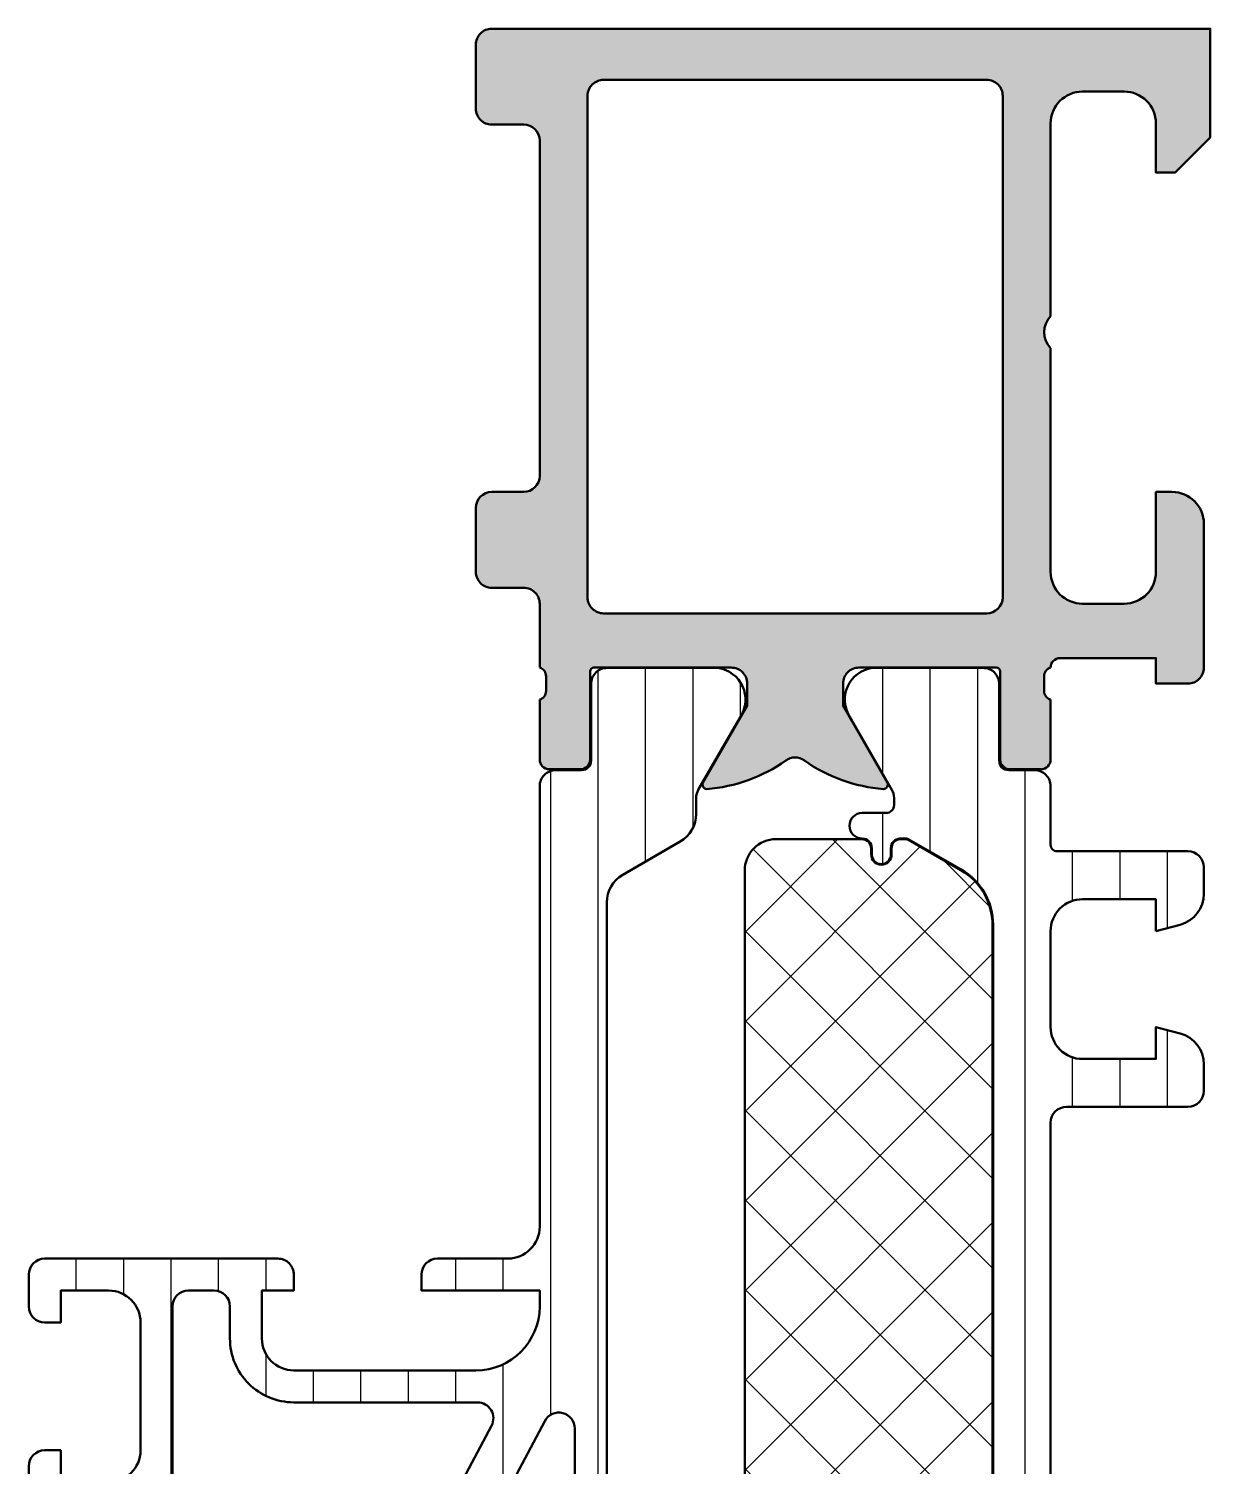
# Model space of a CAD drawing. Extents: x 0 to 88, y 0 to 90.
# Drawn here: x 0 to 37, y 45 to 90 of the extents above; entities that cross this region are included whole.
import ezdxf

# ---------------------------------------------------------------- set-up
doc = ezdxf.new("R2010")
doc.units = 0
for name, color, linetype, lineweight in [('0S-Alu contour', 7, 'Continuous', 50), ('0S-Alu hatch', 252, 'Continuous', 25), ('0S-Plastic contour', 254, 'Continuous', 50), ('0S-Plastic hatch', 253, 'Continuous', 25), ('0S-PT contour', 91, 'Continuous', 50), ('0S-PT hatch', 103, 'Continuous', 25)]:
    doc.layers.add(name, color=color, linetype=linetype, lineweight=lineweight)
pattern_1 = [(90, (0, 0), (-1.4859, 0), [])]

# ---------------------------------------------------------------- blocks, each defined once
blk = doc.blocks.new('284595__37BB6D9A_B1AC_47A7_ABD9_42343E9E145E___C35CDD88_B9D5_4D62_87E3_75F803675598_')
at = {"layer": '0S-Plastic hatch'}
h = blk.add_hatch(dxfattribs=at)
h.set_pattern_fill('ANSI31', color=256, scale=0.4680000000000001, angle=45, style=0)
h.set_pattern_definition(pattern_1)
edge = h.paths.add_edge_path()
edge.add_arc((12.80019265293163, 51.00005420464269), 0.5000000000000071, 90.0000000000016, 180)
edge.add_line((12.30019265293162, 51.00005420464269), (12.30019265293163, 50.50005420464271))
edge.add_line((12.30019265293163, 50.50005420464271), (16.00019265293142, 50.50005420464271))
edge.add_line((16.00019265293142, 50.50005420464271), (16.00019265293142, 50.00005420464271))
edge.add_ellipse((14.00019265293142, 50.00005420464271), major_axis=(-2, 0), ratio=1, start_angle=90.00000000000011, end_angle=180, ccw=False)
edge.add_line((14.00019265293143, 48.00005420464271), (8.30019265293161, 48.0000542046427))
edge.add_ellipse((8.300192652931624, 49.00005420464269), major_axis=(-0.9999999999999928, 0), ratio=1, start_angle=0, end_angle=89.9999999999992, ccw=False)
edge.add_line((7.300192652931631, 49.00005420464269), (7.30019265293162, 50.5000542046427))
edge.add_line((7.30019265293162, 50.5000542046427), (8.300192652931626, 50.50005420464271))
edge.add_line((8.300192652931626, 50.50005420464271), (8.300192652931626, 51.0000542046427))
edge.add_arc((7.800192652931627, 51.0000542046427), 0.5, 0, 90.00000000000081)
edge.add_line((7.80019265293162, 51.5000542046427), (0.500192652931446, 51.49999999999995))
edge.add_arc((0.500192652931446, 50.99999999999995), 0.5, 90, 180)
edge.add_line((0.000192652931446, 50.99999999999995), (0.000192652931446, 50.00005420464272))
edge.add_arc((0.500192652931446, 50.00005420464271), 0.5, 180, 270)
edge.add_line((0.5001926529314459, 49.50005420464271), (1.000192652931445, 49.50005420464271))
edge.add_line((1.000192652931445, 49.50005420464271), (1.000192652931445, 50.50005420464271))
edge.add_line((1.000192652931445, 50.50005420464271), (2.500192652931445, 50.50005420464271))
edge.add_ellipse((2.500192652931445, 49.50005420464271), major_axis=(-1, 0), ratio=1, start_angle=180, end_angle=270, ccw=False)
edge.add_line((3.500192652931445, 49.50005420464271), (3.500192652931445, 45.50005420464271))
edge.add_ellipse((2.500192652931445, 45.50005420464271), major_axis=(-1, 0), ratio=1, start_angle=90, end_angle=180, ccw=False)
edge.add_line((2.500192652931445, 44.50005420464271), (1.000192652931445, 44.50005420464271))
edge.add_line((1.000192652931445, 44.50005420464271), (1.000192652931445, 45.50005420464271))
edge.add_line((1.000192652931445, 45.50005420464271), (0.5001506626006176, 45.50005420464271))
edge.add_arc((0.5001506626006176, 45.00005420464271), 0.5, 90, 180)
edge.add_line((0.0001506626006176, 45.00005420464271), (0.0001506626006034, 21.20999432108359))
edge.add_arc((0.50014798369142, 21.20999432108359), 0.4999973210908167, 180, 270.0003069820262)
edge.add_line((0.5001506626006172, 20.70999699999994), (1.310481995933947, 20.70999699999994))
edge.add_ellipse((1.310481995933947, 20.40999699999995), major_axis=(-0.2999999999999971, 0), ratio=1, start_angle=180, end_angle=270, ccw=False)
edge.add_line((1.610481995933945, 20.40999699999995), (1.610150045536933, 18.00999861706363))
edge.add_arc((2.110146022975548, 18.00999597743856), 0.4999959774455833, 179.9996975182267, 270.0003024811858)
edge.add_line((2.110148662600621, 17.50999999999995), (5.438317572865127, 17.50999999999995))
edge.add_arc((5.438317572865134, 18.50999999999995), 1, 269.9999999999996, 389.5194087327969)
edge.add_line((6.30850641221742, 19.00271836160901), (4.448737838418196, 22.15383274160786))
edge.add_ellipse((5.003376893027461, 22.32179237508853), major_axis=(-0.579512656787427, 0), ratio=1, start_angle=-86.1540975737505, end_angle=16.84772494551629, ccw=False)
edge.add_line((4.964507086350863, 22.89999999999999), (17.60019265293126, 22.89999999999982))
edge.add_arc((17.60019265293127, 23.39999999999981), 0.4999999999999858, 269.9999999999984, 360)
edge.add_line((18.10019265293126, 23.39999999999981), (18.10023464326203, 62.64722325026703))
edge.add_ellipse((19.10023464326202, 62.64722325026706), major_axis=(-0.9999999999999857, 0), ratio=1, start_angle=299.99999999999983, end_angle=360, ccw=False)
edge.add_line((18.60023464326203, 63.51324865405149), (20.40023464326193, 64.55247913859267))
edge.add_arc((19.90023464326204, 65.4185045423771), 0.9999999999999372, 299.9999999999943, 360)
edge.add_line((20.90023464326198, 65.4185045423771), (20.90023464326203, 65.92584774310478))
edge.add_ellipse((21.40023464326199, 65.92584774310475), major_axis=(-0.4999999999999645, 0), ratio=1, start_angle=330.00000340065685, end_angle=360, ccw=False)
edge.add_line((20.96722192653164, 66.17584771740428), (22.28571614136166, 68.45954699999996))
edge.add_arc((21.44446349237032, 69.00018192527712), 0.9999960709244806, 327.272983900159, 441.8183919481004)
edge.add_line((21.58677414136167, 69.98999999999997), (18.11023264326223, 69.98999999999998))
edge.add_arc((18.11023000363715, 69.49000402256134), 0.4999959774456117, 89.99969751881291, 180.0003024817733)
edge.add_line((17.6102340261985, 69.49000138293114), (17.61056597659553, 67.09000299999994))
edge.add_ellipse((17.31056597659555, 67.09000299999994), major_axis=(-0.2999999999999829, 0), ratio=1, start_angle=89.99999999999733, end_angle=180, ccw=False)
edge.add_line((17.31056597659553, 66.79000299999996), (16.50023464326218, 66.79000299999993))
edge.add_arc((16.50023196435298, 66.29000567891634), 0.4999973210907599, 89.99969301797297, 180)
edge.add_line((16.00023464326222, 66.29000567891634), (16.00019265293143, 52.50005420464272))
edge.add_ellipse((15.00019265293142, 52.50005420464272), major_axis=(-1.00000000000001, 0), ratio=1, start_angle=90, end_angle=180, ccw=False)
edge.add_line((15.00019265293142, 51.50005420464271), (12.80019265293161, 51.5000542046427))
edge = h.paths.add_edge_path()
edge.add_ellipse((1.500192652931453, 43.0000542046427), major_axis=(-0.5000000000000071, 0), ratio=1, start_angle=270.0000000000008, end_angle=360, ccw=False)
edge.add_line((1.500192652931445, 43.5000542046427), (3.500290775534182, 43.50005420464269))
edge.add_ellipse((3.500290775534189, 43.00005420464271), major_axis=(-0.4999999999999858, 0), ratio=1, start_angle=213.0000000000009, end_angle=270.0000000000008, ccw=False)
edge.add_line((3.919626059506885, 43.27237372215022), (8.697688923989979, 35.9148021222292))
edge.add_ellipse((8.278353640017265, 35.64248260472169), major_axis=(-0.5000000000000008, 0), ratio=1, start_angle=151.9999999999997, end_angle=212.9999999999997, ccw=False)
edge.add_line((8.719827436446728, 35.40774682332874), (2.881994291834079, 24.42837952797969))
edge.add_ellipse((2.000192652931453, 24.89999999999999), major_axis=(-1.000000000000006, 0), ratio=1, start_angle=0, end_angle=151.8604636096524, ccw=False)
edge.add_line((1.000192652931446, 24.89999999999999), (1.000192652931445, 43.0000542046427))
edge = h.paths.add_edge_path()
edge.add_ellipse((10.84641469703832, 35.36017227563164), major_axis=(-0.5000000000000017, 0), ratio=1, start_angle=-27.999999999999318, end_angle=33.000000000000625, ccw=False)
edge.add_line((10.40494090060886, 35.59490805702458), (16.15871885650181, 46.41619053439877))
edge.add_ellipse((16.60019265293128, 46.18145475300583), major_axis=(-0.4999999999999981, 0), ratio=1, start_angle=180, end_angle=332.0000000000003, ccw=False)
edge.add_line((17.10019265293127, 46.18145475300583), (17.10019265293125, 26.50013119178348))
edge.add_ellipse((16.60019265293125, 26.50013119178348), major_axis=(-0.5000000000000036, 0), ratio=1, start_angle=33.0000000000004, end_angle=180, ccw=False)
edge.add_line((16.18085736895854, 26.22781167427596), (10.42707941306561, 35.08785275812412))
edge = h.paths.add_edge_path()
edge.add_ellipse((5.80019265293161, 50.00005420464269), major_axis=(-0.5000000000000214, 0), ratio=1, start_angle=180, end_angle=269.99999999999875, ccw=False)
edge.add_line((6.300192652931631, 50.00005420464269), (6.300192652931627, 49.00005420464272))
edge.add_arc((8.300192652931639, 49.00005420464272), 2.00000000000001, 180, 270.0000000000002)
edge.add_line((8.300192652931646, 47.00005420464271), (14.05142686463508, 47.00005420464269))
edge.add_ellipse((14.05142686463508, 46.50005420464269), major_axis=(-0.5, 0), ratio=1, start_angle=152.0000000000005, end_angle=270, ccw=False)
edge.add_line((14.49290066106455, 46.26531842324975), (9.793371878570913, 37.42679026735715))
edge.add_ellipse((9.35189808214145, 37.66152604875009), major_axis=(-0.4999999999999981, 0), ratio=1, start_angle=33, end_angle=152.0000000000004, ccw=False)
edge.add_line((8.932562798168737, 37.38920653124258), (4.580857368958731, 44.09024525452474))
edge.add_ellipse((5.000192652931442, 44.36256477203225), major_axis=(-0.4999999999999979, 0), ratio=1, start_angle=0, end_angle=33, ccw=False)
edge.add_line((4.500192652931445, 44.36256477203225), (4.500192652931445, 50.00005420464272))
edge.add_ellipse((5.000192652931445, 50.0000542046427), major_axis=(-0.5, 0), ratio=1, start_angle=270.00000000000125, end_angle=360, ccw=False)
edge.add_line((5.000192652931435, 50.5000542046427), (5.80019265293162, 50.50005420464271))
edge = h.paths.add_edge_path()
edge.add_line((15.57930720991457, 23.89999999999985), (5.018787725450327, 23.89999999999999))
edge.add_ellipse((5.018787725450334, 24.39999999999999), major_axis=(-0.5, 0), ratio=1, start_angle=-27.999999999999602, end_angle=89.9999999999992, ccw=False)
edge.add_line((4.577313929020869, 24.63473578139293), (9.331396458484681, 33.57586461299617))
edge.add_ellipse((9.772870254914142, 33.34112883160322), major_axis=(-0.4999999999999949, 0), ratio=1, start_angle=213.0000000000002, end_angle=332.0000000000001, ccw=False)
edge.add_line((10.19220553888685, 33.61344834911073), (15.99864249388728, 24.67231951750735))
edge.add_ellipse((15.57930720991458, 24.39999999999983), major_axis=(-0.4999999999999859, 0), ratio=1, start_angle=89.9999999999992, end_angle=213.0000000000009, ccw=False)
at = {"layer": '0S-Alu contour', "color": 7}
for points in [[(5.000192652931435, 50.5000542046427), (5.80019265293162, 50.50005420464271)], [(4.500192652931445, 44.36256477203225), (4.500192652931445, 50.00005420464272)], [(6.300192652931631, 50.00005420464269), (6.300192652931627, 49.00005420464272)], [(8.300192652931646, 47.00005420464271), (14.05142686463508, 47.00005420464269)], [(10.40494090060886, 35.59490805702458), (16.15871885650181, 46.41619053439877)], [(14.49290066106455, 46.26531842324975), (9.793371878570913, 37.42679026735715)], [(17.10019265293127, 46.18145475300583), (17.10019265293125, 26.50013119178348)], [(8.932562798168737, 37.38920653124258), (4.580857368958731, 44.09024525452474)], [(1.500192652931445, 43.5000542046427), (3.500290775534182, 43.50005420464269)], [(3.919626059506885, 43.27237372215022), (8.697688923989979, 35.9148021222292)], [(1.000192652931446, 24.89999999999999), (1.000192652931445, 43.0000542046427)], [(8.719827436446728, 35.40774682332874), (2.881994291834079, 24.42837952797969)], [(16.18085736895854, 26.22781167427596), (10.42707941306561, 35.08785275812412)], [(4.577313929020869, 24.63473578139293), (9.331396458484681, 33.57586461299617)], [(10.19220553888685, 33.61344834911073), (15.99864249388728, 24.67231951750735)], [(15.57930720991457, 23.89999999999985), (5.018787725450327, 23.89999999999999)]]:
    blk.add_lwpolyline(points, dxfattribs=at)
at = {"layer": '0S-Alu contour', "color": 7, "extrusion": (0, 0, -1)}
for centre, radius, start, end in [((-5.000192652931445, 50.0000542046427), 0.5, 0, 89.99999999999876), ((-5.80019265293161, 50.00005420464269), 0.5000000000000214, 90.00000000000122, 180), ((-14.05142686463508, 46.50005420464269), 0.5, 90, 207.9999999999996), ((-16.60019265293128, 46.18145475300583), 0.4999999999999981, 27.99999999999969, 180), ((-5.000192652931442, 44.36256477203225), 0.4999999999999979, 327, 0), ((-1.500192652931453, 43.0000542046427), 0.5000000000000071, 0, 89.9999999999992), ((-3.500290775534189, 43.00005420464271), 0.4999999999999858, 89.99999999999923, 146.9999999999991), ((-9.35189808214145, 37.66152604875009), 0.4999999999999981, 207.9999999999997, 327), ((-8.278353640017265, 35.64248260472169), 0.5000000000000008, 147.0000000000003, 208.0000000000004), ((-10.84641469703832, 35.36017227563164), 0.5000000000000017, 326.9999999999994, 27.9999999999994), ((-9.772870254914142, 33.34112883160322), 0.4999999999999949, 27.99999999999988, 146.9999999999998), ((-16.60019265293125, 26.50013119178348), 0.5000000000000036, 180, 326.9999999999996), ((-2.000192652931453, 24.89999999999999), 1.000000000000006, 208.1395363903477, 0), ((-5.018787725450334, 24.39999999999999), 0.5, 270.0000000000008, 27.99999999999958), ((-15.57930720991458, 24.39999999999983), 0.4999999999999859, 146.9999999999991, 270.0000000000008)]:
    blk.add_arc(centre, radius, start, end, dxfattribs=at)
at = {"layer": '0S-Alu contour', "color": 7}
blk.add_arc((8.300192652931639, 49.00005420464272), 2.00000000000001, 180, 270.0000000000002, dxfattribs=at)
at = {"layer": '0S-Plastic contour', "color": 7}
for points in [[(21.58677414136167, 69.98999999999997), (18.11023264326223, 69.98999999999998)], [(17.6102340261985, 69.49000138293114), (17.61056597659553, 67.09000299999994)], [(20.96722192653164, 66.17584771740428), (22.28571614136166, 68.45954699999996)], [(17.31056597659553, 66.79000299999996), (16.50023464326218, 66.79000299999993)], [(16.00023464326222, 66.29000567891634), (16.00019265293143, 52.50005420464272)], [(20.90023464326198, 65.4185045423771), (20.90023464326203, 65.92584774310478)], [(18.60023464326203, 63.51324865405149), (20.40023464326193, 64.55247913859267)], [(18.10019265293126, 23.39999999999981), (18.10023464326203, 62.64722325026703)], [(7.80019265293162, 51.5000542046427), (0.500192652931446, 51.49999999999995)], [(15.00019265293142, 51.50005420464271), (12.80019265293161, 51.5000542046427)], [(0.000192652931446, 50.99999999999995), (0.000192652931446, 50.00005420464272)], [(7.300192652931631, 49.00005420464269), (7.30019265293162, 50.5000542046427), (8.300192652931626, 50.50005420464271), (8.300192652931626, 51.0000542046427)], [(12.30019265293162, 51.00005420464269), (12.30019265293163, 50.50005420464271), (16.00019265293142, 50.50005420464271), (16.00019265293142, 50.00005420464271)], [(0.5001926529314459, 49.50005420464271), (1.000192652931445, 49.50005420464271), (1.000192652931445, 50.50005420464271), (2.500192652931445, 50.50005420464271)], [(3.500192652931445, 49.50005420464271), (3.500192652931445, 45.50005420464271)], [(14.00019265293143, 48.00005420464271), (8.30019265293161, 48.0000542046427)], [(2.500192652931445, 44.50005420464271), (1.000192652931445, 44.50005420464271), (1.000192652931445, 45.50005420464271), (0.5001506626006176, 45.50005420464271)], [(0.0001506626006176, 45.00005420464271), (0.0001506626006034, 21.20999432108359)], [(4.964507086350863, 22.89999999999999), (17.60019265293126, 22.89999999999982)], [(6.30850641221742, 19.00271836160901), (4.448737838418196, 22.15383274160786)], [(0.5001506626006172, 20.70999699999994), (1.310481995933947, 20.70999699999994)], [(1.610481995933945, 20.40999699999995), (1.610150045536933, 18.00999861706363)], [(2.110148662600621, 17.50999999999995), (5.438317572865127, 17.50999999999995)]]:
    blk.add_lwpolyline(points, dxfattribs=at)
for centre, radius, start, end in [((18.11023000363715, 69.49000402256134), 0.4999959774456117, 89.99969751881291, 180.0003024817733), ((21.44446349237032, 69.00018192527712), 0.9999960709244806, 327.272983900159, 81.81839194810036), ((16.50023196435298, 66.29000567891634), 0.4999973210907599, 89.99969301797297, 180), ((19.90023464326204, 65.4185045423771), 0.9999999999999372, 299.9999999999943, 0), ((0.500192652931446, 50.99999999999995), 0.5, 90, 180), ((7.800192652931627, 51.0000542046427), 0.5, 0, 90.00000000000081), ((12.80019265293163, 51.00005420464269), 0.5000000000000071, 90.0000000000016, 180), ((0.500192652931446, 50.00005420464271), 0.5, 180, 270), ((0.5001506626006176, 45.00005420464271), 0.5, 90, 180), ((17.60019265293127, 23.39999999999981), 0.4999999999999858, 269.9999999999984, 0), ((0.50014798369142, 21.20999432108359), 0.4999973210908167, 180, 270.0003069820262), ((5.438317572865134, 18.50999999999995), 1, 269.9999999999996, 29.51940873279692), ((2.110146022975548, 18.00999597743856), 0.4999959774455833, 179.9996975182267, 270.0003024811858)]:
    blk.add_arc(centre, radius, start, end, dxfattribs=at)
at = {"layer": '0S-Plastic contour', "color": 7, "extrusion": (0, 0, -1)}
for centre, radius, start, end in [((-17.31056597659555, 67.09000299999994), 0.2999999999999829, 180, 270.0000000000027), ((-21.40023464326199, 65.92584774310475), 0.4999999999999645, 0, 29.99999659934317), ((-19.10023464326202, 62.64722325026706), 0.9999999999999857, 0, 60.00000000000018), ((-15.00019265293142, 52.50005420464272), 1.00000000000001, 180, 270), ((-2.500192652931445, 49.50005420464271), 1, 90, 180), ((-14.00019265293142, 50.00005420464271), 2, 180, 269.9999999999999), ((-8.300192652931624, 49.00005420464269), 0.9999999999999928, 270.0000000000008, 0), ((-2.500192652931445, 45.50005420464271), 1, 180, 270), ((-5.003376893027461, 22.32179237508853), 0.579512656787427, 343.1522750544837, 86.15409757375052), ((-1.310481995933947, 20.40999699999995), 0.2999999999999971, 90, 180)]:
    blk.add_arc(centre, radius, start, end, dxfattribs=at)
blk = doc.blocks.new('284595__5C0EF20D_AB7E_4D8A_B367_73EB8039D634___D7AFE30B_F49C_481A_81E3_E2A28C86DF83_')
at = {"layer": '0S-Plastic hatch'}
h = blk.add_hatch(dxfattribs=at)
h.set_pattern_fill('ANSI31', color=256, scale=0.4680000000000001, angle=45, style=0)
h.set_pattern_definition(pattern_1)
edge = h.paths.add_edge_path()
edge.add_line((35.30015066260033, 61.75000000004715), (36.05896970770288, 61.95332495038378))
edge.add_arc((35.80015066260041, 62.91925077667278), 0.999999999999923, 284.9999999999981, 360)
edge.add_line((36.80015066260033, 62.91925077667276), (36.80015066260033, 63.75000000004715))
edge.add_arc((36.30015066260035, 63.75000000004717), 0.4999999999999858, 0, 89.99999999999837)
edge.add_line((36.30015066260036, 64.25000000004715), (32.20015066260034, 64.2500000000471))
edge.add_ellipse((32.20015066260034, 64.4500000000471), major_axis=(-0.2000000000000028, 0), ratio=1, start_angle=0, end_angle=90.00000000000199, ccw=False)
edge.add_line((32.00015066260033, 64.45000000004708), (32.00015066260033, 66.29000567895662))
edge.add_arc((31.50015334150264, 66.29000567895662), 0.4999973210976947, 0, 90.000306982025)
edge.add_line((31.50015066259345, 66.79000300004714), (30.6898193292601, 66.79000300004714))
edge.add_ellipse((30.68981932926009, 67.09000300004713), major_axis=(-0.2999999999999971, 0), ratio=1, start_angle=0, end_angle=90.00000000000068, ccw=False)
edge.add_line((30.3898193292601, 67.09000300004713), (30.39015127965712, 69.4900013829834))
edge.add_arc((29.8901553022185, 69.4900040226085), 0.4999959774455904, 359.9996975182267, 450.0003024811834)
edge.add_line((29.89015266259345, 69.99000000004712), (26.41361116449394, 69.99000000004713))
edge.add_arc((26.5559218134853, 69.00018192532428), 0.9999960709244748, 98.18160805190004, 212.7270160998402)
edge.add_line((25.71466916449395, 68.45954700004714), (27.03318601380511, 66.17580851337485))
edge.add_ellipse((26.60017329707475, 65.9258085390753), major_axis=(-0.4999999999999692, 0), ratio=1, start_angle=179.9942561767025, end_angle=209.9999965993448, ccw=False)
edge.add_line((27.10017329456228, 65.92575841476129), (27.10015066259092, 65.70000000006468))
edge.add_ellipse((26.85015066257343, 65.70000000006465), major_axis=(-0.2500000000174865, 0), ratio=1, start_angle=89.9999999999983, end_angle=180, ccw=False)
edge.add_line((26.85015066257343, 65.45000000004717), (26.09974402320934, 65.45000000004713))
edge.add_arc((26.09974402320934, 65.05074092693037), 0.3992590731167524, 89.99999999999947, 269.9999999999995)
edge.add_ellipse((26.09974402320935, 64.35000000004703), major_axis=(-0.3014818537665889, 0), ratio=1, start_angle=180, end_angle=270.00000000000273, ccw=False)
edge.add_line((26.40122587697594, 64.35000000004703), (26.40122587697592, 64.14942920476088))
edge.add_arc((26.70065508168968, 64.1494292047609), 0.2994292047137605, 180, 360)
edge.add_line((27.00008428640344, 64.14942920476093), (27.00008428640345, 64.3500000000472))
edge.add_ellipse((27.30008428640342, 64.35000000004717), major_axis=(-0.2999999999999723, 0), ratio=1, start_angle=273.39363927145496, end_angle=360, ccw=False)
edge.add_line((27.28232562051499, 64.64947392175964), (27.46516347206077, 64.64947392175966))
edge.add_ellipse((27.46516347206089, 64.44947392175958), major_axis=(-0.2000000000000881, 0), ratio=1, start_angle=240.0000000000384, end_angle=270.0000000000366, ccw=False)
edge.add_line((27.56516347206082, 64.6226790025166), (29.20015066260036, 63.67871870793687))
edge.add_ellipse((28.20015066260044, 61.94666790036809), major_axis=(-1.999999999999881, 0), ratio=1, start_angle=180, end_angle=240.0000000000009, ccw=False)
edge.add_line((30.20015066260032, 61.94666790036809), (30.20015066260033, 20.55333209967898))
edge.add_ellipse((28.20015066260037, 20.55333209967901), major_axis=(-1.999999999999964, 0), ratio=1, start_angle=119.9999999999988, end_angle=180, ccw=False)
edge.add_line((29.20015066260031, 18.82128129211014), (27.56516347206082, 17.87732099753063))
edge.add_ellipse((27.46516347206062, 18.0505260782874), major_axis=(-0.2000000000000027, 0), ratio=1, start_angle=90.0000000000702, end_angle=120.00000000006699, ccw=False)
edge.add_line((27.46516347206087, 17.8505260782874), (27.28232562051497, 17.85052607828746))
edge.add_ellipse((27.3000842864034, 18.1499999999999), major_axis=(-0.2999999999999501, 0), ratio=1, start_angle=0, end_angle=86.60636072854561, ccw=False)
edge.add_line((27.00008428640345, 18.1499999999999), (27.00008428640345, 18.35057079528616))
edge.add_arc((26.70065508168969, 18.35057079528617), 0.2994292047137641, 0, 180)
edge.add_line((26.40122587697592, 18.35057079528619), (26.40122587697593, 18.14999999999989))
edge.add_ellipse((26.0997440232094, 18.15), major_axis=(-0.3014818537665214, 0), ratio=1, start_angle=89.99999999998789, end_angle=180, ccw=False)
edge.add_arc((26.09974402320935, 17.4492590731167), 0.3992590731167773, 90.00000000000048, 270.0000000000005)
edge.add_line((26.09974402320935, 17.04999999999993), (26.85015066257347, 17.04999999999992))
edge.add_ellipse((26.85015066257345, 16.79999999998244), major_axis=(-0.2500000000174793, 0), ratio=1, start_angle=180, end_angle=269.9999999999943, ccw=False)
edge.add_line((27.10015066259093, 16.79999999998244), (27.10017329456228, 16.57424158528556))
edge.add_ellipse((26.60017329707474, 16.57419146097176), major_axis=(-0.4999999999999855, 0), ratio=1, start_angle=150.0000034006545, end_angle=180.0057438232342, ccw=False)
edge.add_line((27.0331860138051, 16.3241914866722), (25.71466916449395, 14.04045299999993))
edge.add_arc((26.5559218134853, 13.49981807472278), 0.99999607092447, 147.2729839001595, 261.8183919481001)
edge.add_line((26.41361116449394, 12.50999999999994), (29.89015266259344, 12.50999999999993))
edge.add_arc((29.8901553022185, 13.00999597743855), 0.4999959774455833, 269.9996975188158, 360.0003024817733)
edge.add_line((30.39015127965711, 13.00999861706875), (30.38981932926009, 15.40999699999992))
edge.add_ellipse((30.68981932926011, 15.40999699999992), major_axis=(-0.3000000000000114, 0), ratio=1, start_angle=270, end_angle=360, ccw=False)
edge.add_line((30.68981932926011, 15.70999699999993), (31.50015066259346, 15.70999699999993))
edge.add_arc((31.50015334150265, 16.20999432109045), 0.4999973210976948, 269.9996930179747, 360)
edge.add_line((32.00015066260034, 16.20999432109045), (32.00015066260033, 18.04999999999987))
edge.add_ellipse((32.20015066260036, 18.04999999999992), major_axis=(-0.2000000000000242, 0), ratio=1, start_angle=270.0000000000122, end_angle=360, ccw=False)
edge.add_line((32.20015066260032, 18.24999999999995), (36.30015066260035, 18.24999999999988))
edge.add_arc((36.30015066260034, 18.74999999999988), 0.5, 270.0000000000008, 360)
edge.add_line((36.80015066260034, 18.74999999999988), (36.80015066260033, 19.58074922337425))
edge.add_arc((35.80015066260035, 19.58074922337427), 0.9999999999999857, 0, 74.99999999999902)
edge.add_line((36.05896970770288, 20.54667504966332), (35.30015066260033, 20.74999999999994))
edge.add_line((35.30015066260033, 20.74999999999994), (35.30015066260033, 19.74999999999994))
edge.add_line((35.30015066260033, 19.74999999999994), (33.00015066260034, 19.74999999999994))
edge.add_ellipse((33.00015066260034, 20.74999999999994), major_axis=(-1, 0), ratio=1, start_angle=0, end_angle=90, ccw=False)
edge.add_line((32.00015066260033, 20.74999999999994), (32.00015066260033, 23.75000000000001))
edge.add_ellipse((33.00015066260026, 23.74999999999994), major_axis=(-0.999999999999929, 0), ratio=1, start_angle=269.99999999999676, end_angle=360, ccw=False)
edge.add_line((33.00015066260032, 24.74999999999987), (35.30015066260033, 24.74999999999993))
edge.add_line((35.30015066260033, 24.74999999999993), (35.30015066260033, 23.75))
edge.add_line((35.30015066260033, 23.75), (36.0589697077028, 23.95332495033648))
edge.add_arc((35.80015066260024, 24.91925077662564), 1.000000000000101, 285.0000000000001, 360)
edge.add_line((36.80015066260035, 24.91925077662564), (36.80015066260033, 25.74999999999997))
edge.add_arc((36.30015066260037, 25.74999999999997), 0.4999999999999645, 0, 89.99999999999837)
edge.add_line((36.30015066260038, 26.24999999999994), (32.50015066260033, 26.24999999999995))
edge.add_ellipse((32.50015066260032, 26.74999999999994), major_axis=(-0.4999999999999858, 0), ratio=1, start_angle=0, end_angle=90.00000000000159, ccw=False)
edge.add_line((32.00015066260033, 26.74999999999994), (32.00015066260033, 55.75000000004709))
edge.add_ellipse((32.50015066260033, 55.75000000004712), major_axis=(-0.5, 0), ratio=1, start_angle=270.0000000000008, end_angle=360, ccw=False)
edge.add_line((32.50015066260033, 56.25000000004712), (36.3001506626004, 56.25000000004713))
edge.add_arc((36.30015066260037, 56.75000000004708), 0.4999999999999574, 270.0000000000041, 360)
edge.add_line((36.80015066260033, 56.75000000004708), (36.80015066260034, 57.58074922342154))
edge.add_arc((35.80015066260036, 57.58074922342153), 0.9999999999999786, 0, 75.00000000000098)
edge.add_line((36.05896970770286, 58.54667504971058), (35.30015066260033, 58.75000000004713))
edge.add_line((35.30015066260033, 58.75000000004713), (35.30015066260033, 57.75000000004713))
edge.add_line((35.30015066260033, 57.75000000004713), (33.00015066260036, 57.75000000004713))
edge.add_ellipse((33.00015066260033, 58.75000000004712), major_axis=(-0.9999999999999928, 0), ratio=1, start_angle=0, end_angle=90.00000000000199, ccw=False)
edge.add_line((32.00015066260033, 58.75000000004712), (32.00015066260033, 61.75000000004718))
edge.add_ellipse((33.00015066260034, 61.75000000004714), major_axis=(-1, 0), ratio=1, start_angle=269.99999999999756, end_angle=360, ccw=False)
edge.add_line((33.00015066260038, 62.75000000004713), (35.30015066260033, 62.75000000004708))
edge.add_line((35.30015066260033, 62.75000000004708), (35.30015066260033, 61.75000000004715))
at = {"layer": '0S-Plastic contour', "color": 7}
for points in [[(29.89015266259345, 69.99000000004712), (26.41361116449394, 69.99000000004713)], [(30.3898193292601, 67.09000300004713), (30.39015127965712, 69.4900013829834)], [(25.71466916449395, 68.45954700004714), (27.03318601380511, 66.17580851337485)], [(31.50015066259345, 66.79000300004714), (30.6898193292601, 66.79000300004714)], [(32.00015066260033, 64.45000000004708), (32.00015066260033, 66.29000567895662)], [(27.10017329456228, 65.92575841476129), (27.10015066259092, 65.70000000006468)], [(26.85015066257343, 65.45000000004717), (26.09974402320934, 65.45000000004713)], [(27.28232562051499, 64.64947392175964), (27.46516347206077, 64.64947392175966)], [(27.56516347206082, 64.6226790025166), (29.20015066260036, 63.67871870793687)], [(26.40122587697594, 64.35000000004703), (26.40122587697592, 64.14942920476088)], [(27.00008428640344, 64.14942920476093), (27.00008428640345, 64.3500000000472)], [(36.30015066260036, 64.25000000004715), (32.20015066260034, 64.2500000000471)], [(36.80015066260033, 62.91925077667276), (36.80015066260033, 63.75000000004715)], [(33.00015066260038, 62.75000000004713), (35.30015066260033, 62.75000000004708), (35.30015066260033, 61.75000000004715)], [(30.20015066260032, 61.94666790036809), (30.20015066260033, 20.55333209967898)], [(32.00015066260033, 58.75000000004712), (32.00015066260033, 61.75000000004718)], [(35.30015066260033, 61.75000000004715), (36.05896970770288, 61.95332495038378)], [(36.05896970770286, 58.54667504971058), (35.30015066260033, 58.75000000004713), (35.30015066260033, 57.75000000004713), (33.00015066260036, 57.75000000004713)], [(36.80015066260033, 56.75000000004708), (36.80015066260034, 57.58074922342154)], [(32.50015066260033, 56.25000000004712), (36.3001506626004, 56.25000000004713)], [(32.00015066260033, 26.74999999999994), (32.00015066260033, 55.75000000004709)], [(36.30015066260038, 26.24999999999994), (32.50015066260033, 26.24999999999995)], [(36.80015066260035, 24.91925077662564), (36.80015066260033, 25.74999999999997)], [(33.00015066260032, 24.74999999999987), (35.30015066260033, 24.74999999999993), (35.30015066260033, 23.75), (36.0589697077028, 23.95332495033648)], [(32.00015066260033, 20.74999999999994), (32.00015066260033, 23.75000000000001)], [(36.05896970770288, 20.54667504966332), (35.30015066260033, 20.74999999999994), (35.30015066260033, 19.74999999999994), (33.00015066260034, 19.74999999999994)], [(36.80015066260034, 18.74999999999988), (36.80015066260033, 19.58074922337425)], [(29.20015066260031, 18.82128129211014), (27.56516347206082, 17.87732099753063)], [(26.40122587697592, 18.35057079528619), (26.40122587697593, 18.14999999999989)], [(27.00008428640345, 18.1499999999999), (27.00008428640345, 18.35057079528616)], [(32.00015066260034, 16.20999432109045), (32.00015066260033, 18.04999999999987)], [(32.20015066260032, 18.24999999999995), (36.30015066260035, 18.24999999999988)], [(27.46516347206087, 17.8505260782874), (27.28232562051497, 17.85052607828746)], [(26.09974402320935, 17.04999999999993), (26.85015066257347, 17.04999999999992)], [(27.10015066259093, 16.79999999998244), (27.10017329456228, 16.57424158528556)], [(27.0331860138051, 16.3241914866722), (25.71466916449395, 14.04045299999993)], [(30.39015127965711, 13.00999861706875), (30.38981932926009, 15.40999699999992)], [(30.68981932926011, 15.70999699999993), (31.50015066259346, 15.70999699999993)], [(26.41361116449394, 12.50999999999994), (29.89015266259344, 12.50999999999993)]]:
    blk.add_lwpolyline(points, dxfattribs=at)
for centre, radius, start, end in [((26.5559218134853, 69.00018192532428), 0.9999960709244748, 98.18160805190004, 212.7270160998402), ((29.8901553022185, 69.4900040226085), 0.4999959774455904, 359.9996975182267, 90.00030248118344), ((31.50015334150264, 66.29000567895662), 0.4999973210976947, 0, 90.000306982025), ((26.09974402320934, 65.05074092693037), 0.3992590731167524, 89.99999999999947, 269.9999999999995), ((26.70065508168968, 64.1494292047609), 0.2994292047137605, 180, 0), ((36.30015066260035, 63.75000000004717), 0.4999999999999858, 0, 89.99999999999837), ((35.80015066260041, 62.91925077667278), 0.999999999999923, 284.9999999999981, 0), ((35.80015066260036, 57.58074922342153), 0.9999999999999786, 0, 75.00000000000098), ((36.30015066260037, 56.75000000004708), 0.4999999999999574, 270.0000000000041, 0), ((36.30015066260037, 25.74999999999997), 0.4999999999999645, 0, 89.99999999999837), ((35.80015066260024, 24.91925077662564), 1.000000000000101, 285.0000000000001, 0), ((35.80015066260035, 19.58074922337427), 0.9999999999999857, 0, 74.99999999999902), ((26.70065508168969, 18.35057079528617), 0.2994292047137641, 0, 180), ((36.30015066260034, 18.74999999999988), 0.5, 270.0000000000008, 0), ((26.09974402320935, 17.4492590731167), 0.3992590731167773, 90.00000000000048, 270.0000000000005), ((31.50015334150265, 16.20999432109045), 0.4999973210976948, 269.9996930179747, 0), ((26.5559218134853, 13.49981807472278), 0.99999607092447, 147.2729839001595, 261.8183919481001), ((29.8901553022185, 13.00999597743855), 0.4999959774455833, 269.9996975188158, 0.0003024817733149)]:
    blk.add_arc(centre, radius, start, end, dxfattribs=at)
at = {"layer": '0S-Plastic contour', "color": 7, "extrusion": (0, 0, -1)}
for centre, radius, start, end in [((-30.68981932926009, 67.09000300004713), 0.2999999999999971, 269.9999999999993, 0), ((-26.60017329707475, 65.9258085390753), 0.4999999999999692, 150.0000034006552, 180.0057438232976), ((-26.85015066257343, 65.70000000006465), 0.2500000000174865, 180, 270.0000000000017), ((-26.09974402320935, 64.35000000004703), 0.3014818537665889, 89.99999999999729, 180), ((-27.30008428640342, 64.35000000004717), 0.2999999999999723, 0, 86.60636072854504), ((-27.46516347206089, 64.44947392175958), 0.2000000000000881, 89.99999999996336, 119.9999999999616), ((-32.20015066260034, 64.4500000000471), 0.2000000000000028, 269.999999999998, 0), ((-28.20015066260044, 61.94666790036809), 1.999999999999881, 119.9999999999991, 180), ((-33.00015066260034, 61.75000000004714), 1, 0, 90.00000000000244), ((-33.00015066260033, 58.75000000004712), 0.9999999999999928, 269.999999999998, 0), ((-32.50015066260033, 55.75000000004712), 0.5, 0, 89.9999999999992), ((-32.50015066260032, 26.74999999999994), 0.4999999999999858, 269.9999999999984, 0), ((-33.00015066260026, 23.74999999999994), 0.999999999999929, 0, 90.00000000000325), ((-33.00015066260034, 20.74999999999994), 1, 270, 0), ((-28.20015066260037, 20.55333209967901), 1.999999999999964, 180, 240.0000000000012), ((-26.0997440232094, 18.15), 0.3014818537665214, 180, 270.0000000000122), ((-27.3000842864034, 18.1499999999999), 0.2999999999999501, 273.3936392714544, 0), ((-32.20015066260036, 18.04999999999992), 0.2000000000000242, 0, 89.99999999998779), ((-27.46516347206062, 18.0505260782874), 0.2000000000000027, 239.999999999933, 269.9999999999298), ((-26.85015066257345, 16.79999999998244), 0.2500000000174793, 90.0000000000057, 180), ((-26.60017329707474, 16.57419146097176), 0.4999999999999855, 179.9942561767658, 209.9999965993456), ((-30.68981932926011, 15.40999699999992), 0.3000000000000114, 0, 90)]:
    blk.add_arc(centre, radius, start, end, dxfattribs=at)
blk = doc.blocks.new('357850__89AF5B46_C0E7_447D_8621_EC4AC2C30D97_')
at = {"layer": '0S-Alu hatch'}
h = blk.add_hatch(color=256, dxfattribs=at)
edge = h.paths.add_edge_path()
edge.add_ellipse((14.4998600018165, 89.50023918031252), major_axis=(-0.4997608372174193, 0), ratio=1, start_angle=-90.01517560496438, end_angle=0.015175604960006694, ccw=False)
edge.add_line((14.49999237060558, 90.00000000000006), (37, 90))
edge.add_line((37, 90), (37, 86.60000610351568))
edge.add_line((37, 86.60000610351568), (35.90002441406256, 85.50000000000006))
edge.add_line((35.90002441406256, 85.50000000000006), (35.30001831054693, 85.5))
edge.add_line((35.30001831054693, 85.5), (35.30001831054682, 87.03408813476574))
edge.add_arc((34.29997292469324, 87.03404274891211), 1.000045386883473, 0.0026002997815099, 89.99739970016202)
edge.add_line((34.30001831054676, 88.03408813476568), (32.99999999999989, 88.03408813476574))
edge.add_arc((33.00005250076825, 87.03403563399749), 1.000052502146341, 90.00300791452776, 179.9969920855288)
edge.add_line((32, 87.03408813476484), (32, 81.00000000000006))
edge.add_arc((32.52512175395992, 80.50000000000006), 0.725088171522571, 136.4038161186355, 223.5961838813644)
edge.add_line((32, 80.00000000000006), (32.00000000000006, 73))
edge.add_arc((33.00005250076831, 73.00005250076853), 1.000052502146341, 180.0030079144711, 269.9969920854853)
edge.add_line((33.00000000000017, 72.00000000000028), (34.30001831054659, 72.00000000000006))
edge.add_arc((34.29997292469327, 73.00004538585365), 1.000045386883501, 270.0026002998265, 359.9973997002185)
edge.add_line((35.30001831054688, 73.00000000000112), (35.30001831054688, 75.50000000000006))
edge.add_line((35.30001831054688, 75.50000000000006), (35.80001831054693, 75.50000000000011))
edge.add_ellipse((35.79999848739922, 74.4999801768524), major_axis=(-1.000019823344184, 0), ratio=1, start_angle=180.0011357599706, end_angle=269.998864239814, ccw=False)
edge.add_line((36.80001831054693, 74.49999999999635), (36.80001831054682, 70.00000000000011))
edge.add_ellipse((36.30002863065741, 69.99998967988952), major_axis=(-0.4999896799959168, 0), ratio=1, start_angle=89.99881737804827, end_angle=180.0011826222799, ccw=False)
edge.add_line((36.30001831054699, 69.50000000000011), (35.30001831054693, 69.5))
edge.add_line((35.30001831054693, 69.5), (35.30001831054693, 70.30000305175793))
edge.add_line((35.30001831054693, 70.30000305175793), (32.30000305175776, 70.30000305175781))
edge.add_arc((32.30000036075725, 69.99999533743366), 0.3000077143362215, 89.99948606997707, 180.0005139306047)
edge.add_arc((32.07882619434978, 69.73248189052758), 0.2788848020252756, 106.4198764196313, 181.1645893740553)
edge.add_line((31.79999899999072, 69.72681369094317), (31.79999899998785, 69.27321969094317))
edge.add_arc((32.07886709563116, 69.26755903146608), 0.278925541737286, 178.8371299271084, 253.5754054446324)
edge.add_line((31.99999999998789, 69.00001569094303), (31.99999999998801, 67.12000469093465))
edge.add_ellipse((31.6999999999878, 67.12000469093462), major_axis=(-0.3000000000002103, 0), ratio=1, start_angle=90.0000000000162, end_angle=180, ccw=False)
edge.add_line((31.69999999998788, 66.82000469093441), (30.72002568094507, 66.82000469093464))
edge.add_ellipse((30.72002568094527, 67.12000469093473), major_axis=(-0.3000000000000966, 0), ratio=1, start_angle=0, end_angle=89.99999999996197, ccw=False)
edge.add_line((30.42002568094517, 67.12000469093473), (30.42002568094517, 69.8800026909347))
edge.add_arc((30.30002837187959, 69.8800026909347), 0.1199973090655817, 0, 90)
edge.add_line((30.30002837187959, 70.00000000000028), (26.00003051757807, 70.00000000000006))
edge.add_arc((26.00000998991041, 69.50002052766777), 0.4999794727536875, 89.99764760598289, 180.0023523939924)
edge.add_line((25.50003051757812, 69.50000000000033), (25.50003051757818, 68.80000305175804))
edge.add_line((25.50003051757818, 68.80000305175804), (26.88827514648437, 66.39547729492193))
edge.add_ellipse((26.76131543717107, 66.3388039201144), major_axis=(-0.1390346690613367, 0), ratio=1, start_angle=93.38768587986539, end_angle=204.0554427869639, ccw=False)
edge.add_ellipse((27.13252757555833, 71.08680510239984), major_axis=(-4.900256231524384, 0), ratio=1, start_angle=54.543850115654095, end_angle=85.75180870417921, ccw=False)
edge.add_arc((23.99994845514714, 66.68797395987085), 0.5000000000000884, 54.54385011569033, 125.4525215833117)
edge.add_ellipse((20.86764790051669, 71.08700346665701), major_axis=(-4.900256231523891, 0), ratio=1, start_angle=94.24819129581448, end_angle=125.45252158328691, ccw=False)
edge.add_ellipse((21.23887267204638, 66.33900942728536), major_axis=(-0.13904254654257, 0), ratio=1, start_angle=-24.05765619716618, end_angle=86.60729136202542, ccw=False)
edge.add_line((21.11190795898437, 66.39569091796903), (22.50015258789074, 68.8002166748048))
edge.add_line((22.50015258789074, 68.8002166748048), (22.50015258789068, 69.50021362304688))
edge.add_arc((22.00016546946688, 69.50022650462313), 0.4999871185897426, 359.9985238419078, 450.0014761579162)
edge.add_line((22.00015258789079, 70.00021362304693), (17.69995488885843, 70.00006449315572))
edge.add_arc((17.69995488885848, 69.88007629394554), 0.1199881992101837, 90.00000000002716, 180)
edge.add_line((17.5799666896483, 69.88007629394554), (17.57996668964836, 67.1200782939452))
edge.add_ellipse((17.27996668964829, 67.12007829394514), major_axis=(-0.3000000000000682, 0), ratio=1, start_angle=89.9999999999892, end_angle=180, ccw=False)
edge.add_line((17.27996668964823, 66.82007829394507), (16.29999237060576, 66.82007829394519))
edge.add_ellipse((16.29999237060571, 67.12007829394543), major_axis=(-0.3000000000002387, 0), ratio=1, start_angle=0, end_angle=90.00000000001091, ccw=False)
edge.add_line((15.99999237060547, 67.12007829394543), (15.99999237060552, 69.00008929395409))
edge.add_arc((15.92112527496254, 69.26763263447694), 0.2789255417370113, 286.4245945553245, 361.1628700728517)
edge.add_line((16.19999337060557, 69.27329329395383), (16.1999933706054, 69.72688729395406))
edge.add_arc((15.92115592406242, 69.73255570195242), 0.2788950563273593, 358.8354106259056, 433.5801235805168)
edge.add_line((15.9999923706054, 70.00007629394548), (15.99999237060541, 72.00012207031261))
edge.add_arc((15.49999237060541, 72.00012207031256), 0.5, 0, 90.00000000000651)
edge.add_line((15.49999237060535, 72.50012207031256), (14.50009918212885, 72.50012207031256))
edge.add_ellipse((14.50007358941019, 73.00009647759384), major_axis=(-0.4999744079363067, 0), ratio=1, start_angle=-0.0029328596137929708, end_angle=90.00293285964779, ccw=False)
edge.add_line((14.0000991821289, 73.0001220703122), (14.0000991821289, 75.00012207031244))
edge.add_ellipse((14.50010485310485, 75.00011639933655), major_axis=(-0.5000056710081116, 0), ratio=1, start_angle=270.0006498386116, end_angle=359.9993501627087, ccw=False)
edge.add_line((14.50009918212885, 75.5001220703125), (15.5000991821289, 75.5001220703125))
edge.add_arc((15.50009918212888, 76.00012207031247), 0.4999999999999716, 270.0000000000033, 360)
edge.add_line((16.00009918212885, 76.00012207031247), (16.0000991821289, 86.50010681152355))
edge.add_arc((15.5000991821289, 86.50010681152354), 0.5000000000000071, 0, 89.99999999999265)
edge.add_line((15.50009918212896, 87.00010681152354), (14.50009918212885, 87.00010681152372))
edge.add_ellipse((14.50007865446113, 87.5000862838559), major_axis=(-0.4999794727535738, 0), ratio=1, start_angle=-0.0023523939923961734, end_angle=90.00235239402372, ccw=False)
edge.add_line((14.00009918212896, 87.50010681152334), (14.00009918212896, 89.5001068115235))
edge = h.paths.add_edge_path()
edge.add_arc((29.99999181493652, 72.20002802148932), 0.5000158147080991, 270.0018121460882, 359.9981878534186)
edge.add_line((30.50000762939453, 72.20001220703045), (30.50000762939453, 87.89999389648435))
edge.add_arc((30.00001794950504, 87.90000421659494), 0.4999896799960021, 359.9988173777201, 450.0011826219615)
edge.add_line((30.00000762939453, 88.39999389648443), (17.99998474121099, 88.39999389648443))
edge.add_arc((17.99998474121096, 87.8999938964844), 0.5000000000000285, 89.99999999999675, 180)
edge.add_line((17.49998474121094, 87.8999938964844), (17.49998474121082, 72.20001220703125))
edge.add_arc((17.99998474121079, 72.20001220703128), 0.4999999999999716, 180, 270.0000000000033)
edge.add_line((17.99998474121082, 71.7000122070313), (30.00000762939459, 71.7000122070313))
at = {"layer": '0S-Alu contour', "color": 7}
for points in [[(14.49999237060558, 90.00000000000006), (37, 90), (37, 86.60000610351568), (35.90002441406256, 85.50000000000006), (35.30001831054693, 85.5), (35.30001831054682, 87.03408813476574)], [(14.00009918212896, 87.50010681152334), (14.00009918212896, 89.5001068115235)], [(30.00000762939453, 88.39999389648443), (17.99998474121099, 88.39999389648443)], [(17.49998474121094, 87.8999938964844), (17.49998474121082, 72.20001220703125)], [(30.50000762939453, 72.20001220703045), (30.50000762939453, 87.89999389648435)], [(34.30001831054676, 88.03408813476568), (32.99999999999989, 88.03408813476574)], [(15.50009918212896, 87.00010681152354), (14.50009918212885, 87.00010681152372)], [(32, 87.03408813476484), (32, 81.00000000000006)], [(16.00009918212885, 76.00012207031247), (16.0000991821289, 86.50010681152355)], [(32, 80.00000000000006), (32.00000000000006, 73)], [(14.50009918212885, 75.5001220703125), (15.5000991821289, 75.5001220703125)], [(35.30001831054688, 73.00000000000112), (35.30001831054688, 75.50000000000006), (35.80001831054693, 75.50000000000011)], [(14.0000991821289, 73.0001220703122), (14.0000991821289, 75.00012207031244)], [(36.80001831054693, 74.49999999999635), (36.80001831054682, 70.00000000000011)], [(15.49999237060535, 72.50012207031256), (14.50009918212885, 72.50012207031256)], [(15.9999923706054, 70.00007629394548), (15.99999237060541, 72.00012207031261)], [(17.99998474121082, 71.7000122070313), (30.00000762939459, 71.7000122070313)], [(33.00000000000017, 72.00000000000028), (34.30001831054659, 72.00000000000006)], [(36.30001831054699, 69.50000000000011), (35.30001831054693, 69.5), (35.30001831054693, 70.30000305175793), (32.30000305175776, 70.30000305175781)], [(17.5799666896483, 69.88007629394554), (17.57996668964836, 67.1200782939452)], [(22.00015258789079, 70.00021362304693), (17.69995488885843, 70.00006449315572)], [(30.30002837187959, 70.00000000000028), (26.00003051757807, 70.00000000000006)], [(30.42002568094517, 67.12000469093473), (30.42002568094517, 69.8800026909347)], [(16.19999337060557, 69.27329329395383), (16.1999933706054, 69.72688729395406)], [(21.11190795898437, 66.39569091796903), (22.50015258789074, 68.8002166748048), (22.50015258789068, 69.50021362304688)], [(25.50003051757812, 69.50000000000033), (25.50003051757818, 68.80000305175804), (26.88827514648437, 66.39547729492193)], [(31.79999899999072, 69.72681369094317), (31.79999899998785, 69.27321969094317)], [(15.99999237060547, 67.12007829394543), (15.99999237060552, 69.00008929395409)], [(31.99999999998789, 69.00001569094303), (31.99999999998801, 67.12000469093465)], [(17.27996668964823, 66.82007829394507), (16.29999237060576, 66.82007829394519)], [(31.69999999998788, 66.82000469093441), (30.72002568094507, 66.82000469093464)]]:
    blk.add_lwpolyline(points, dxfattribs=at)
at = {"layer": '0S-Alu contour', "color": 7, "extrusion": (0, 0, -1)}
for centre, radius, start, end in [((-14.4998600018165, 89.50023918031252), 0.4997608372174193, 359.98482439504, 90.01517560496443), ((-14.50007865446113, 87.5000862838559), 0.4999794727535738, 269.9976476059763, 0.0023523939924092), ((-14.50010485310485, 75.00011639933655), 0.5000056710081116, 0.000649837291275, 89.99935016138842), ((-35.79999848739922, 74.4999801768524), 1.000019823344184, 90.00113576018597, 179.9988642400294), ((-14.50007358941019, 73.00009647759384), 0.4999744079363068, 269.9970671403522, 0.002932859613861), ((-36.30002863065741, 69.99998967988952), 0.4999896799959168, 179.9988173777201, 270.0011826219517), ((-16.29999237060571, 67.12007829394543), 0.3000000000002387, 269.9999999999891, 0), ((-17.27996668964829, 67.12007829394514), 0.3000000000000682, 180, 270.0000000000108), ((-20.86764790051669, 71.08700346665701), 4.900256231523891, 234.5474784167131, 265.7518087041855), ((-27.13252757555833, 71.08680510239984), 4.900256231524384, 274.2481912958208, 305.4561498843459), ((-30.72002568094527, 67.12000469093473), 0.3000000000000966, 270.000000000038, 0), ((-31.6999999999878, 67.12000469093462), 0.3000000000002103, 180, 269.9999999999838), ((-21.23887267204638, 66.33900942728536), 0.13904254654257, 273.3927086379746, 24.05765619716618), ((-26.76131543717107, 66.3388039201144), 0.1390346690613367, 155.9445572130361, 266.6123141201346)]:
    blk.add_arc(centre, radius, start, end, dxfattribs=at)
at = {"layer": '0S-Alu contour', "color": 7}
for centre, radius, start, end in [((17.99998474121096, 87.8999938964844), 0.5000000000000285, 89.99999999999675, 180), ((30.00001794950504, 87.90000421659494), 0.4999896799960021, 359.9988173777201, 90.00118262196148), ((33.00005250076825, 87.03403563399749), 1.000052502146341, 90.00300791452776, 179.9969920855288), ((34.29997292469324, 87.03404274891211), 1.000045386883473, 0.0026002997815099, 89.99739970016202), ((15.5000991821289, 86.50010681152354), 0.5000000000000071, 0, 89.99999999999265), ((32.52512175395992, 80.50000000000006), 0.725088171522571, 136.4038161186355, 223.5961838813644), ((15.50009918212888, 76.00012207031247), 0.4999999999999716, 270.0000000000033, 0), ((33.00005250076831, 73.00005250076853), 1.000052502146341, 180.0030079144711, 269.9969920854853), ((34.29997292469327, 73.00004538585365), 1.000045386883501, 270.0026002998265, 359.9973997002185), ((15.49999237060541, 72.00012207031256), 0.5, 0, 90.00000000000651), ((17.99998474121079, 72.20001220703128), 0.4999999999999716, 180, 270.0000000000033), ((29.99999181493652, 72.20002802148932), 0.5000158147080991, 270.0018121460882, 359.9981878534186), ((32.30000036075725, 69.99999533743366), 0.3000077143362215, 89.99948606997707, 180.0005139306047), ((15.92115592406242, 69.73255570195242), 0.2788950563273593, 358.8354106259056, 73.58012358051681), ((17.69995488885848, 69.88007629394554), 0.1199881992101837, 90.00000000002716, 180), ((22.00016546946688, 69.50022650462313), 0.4999871185897426, 359.9985238419078, 90.00147615791624), ((26.00000998991041, 69.50002052766777), 0.4999794727536875, 89.99764760598289, 180.0023523939924), ((30.30002837187959, 69.8800026909347), 0.1199973090655817, 0, 90), ((32.07882619434978, 69.73248189052758), 0.2788848020252756, 106.4198764196313, 181.1645893740553), ((15.92112527496254, 69.26763263447694), 0.2789255417370113, 286.4245945553245, 1.162870072851746), ((32.07886709563116, 69.26755903146608), 0.278925541737286, 178.8371299271084, 253.5754054446324), ((23.99994845514714, 66.68797395987085), 0.5000000000000884, 54.54385011569033, 125.4525215833117)]:
    blk.add_arc(centre, radius, start, end, dxfattribs=at)
blk = doc.blocks.new('442350__B95D3B58_2203_4C36_9F94_1247F569BA89_')
at = {"layer": '0S-PT hatch'}
h = blk.add_hatch(dxfattribs=at)
h.set_pattern_fill('ANSI37', color=256, scale=0.625, angle=90, style=0)
h.set_pattern_definition([(135, (0, 0), (-1.403165018917055, -1.403165018917055), []), (225, (0, 0), (1.403165018917055, -1.403165018917055), [])])
edge = h.paths.add_edge_path()
edge.add_ellipse((23.40015066260034, 18.84979668030443), major_axis=(-0.9799999999999897, 0), ratio=1, start_angle=0, end_angle=90, ccw=False)
edge.add_line((22.42015066260035, 18.84979668030443), (22.42015066260033, 63.65020331974259))
edge.add_ellipse((23.40015066260031, 63.65020331974259), major_axis=(-0.9799999999999826, 0), ratio=1, start_angle=269.999999998998, end_angle=360, ccw=False)
edge.add_line((23.40015066261745, 64.63020331974258), (26.099744023209, 64.63020331969544))
edge.add_ellipse((26.09974402320917, 64.3497966803043), major_axis=(-0.2804066393911455, 0), ratio=1, start_angle=180, end_angle=270.0000000000341, ccw=False)
edge.add_line((26.38015066260031, 64.3497966803043), (26.38015066260032, 64.14922588506539))
edge.add_arc((26.70011747450188, 64.14922588506539), 0.3199668119015619, 180, 360)
edge.add_line((27.02008428640344, 64.14922588506539), (27.02008428640345, 64.34979668035163))
edge.add_ellipse((27.30008428640345, 64.34979668035163), major_axis=(-0.2800000000000011, 0), ratio=1, start_angle=273.5127870640265, end_angle=360, ccw=False)
edge.add_line((27.2829283229319, 64.62927060206412), (27.46516347206081, 64.62927060206412))
edge.add_ellipse((27.46516347206079, 64.44927060206419), major_axis=(-0.1799999999999358, 0), ratio=1, start_angle=239.9999999999913, end_angle=269.9999999999932, ccw=False)
edge.add_line((27.55516347206078, 64.60515517474532), (29.19015066260033, 63.66119488016575))
edge.add_ellipse((28.20015066260033, 61.94646458067258), major_axis=(-1.97999999999998, 0), ratio=1, start_angle=180, end_angle=239.9999999999999, ccw=False)
edge.add_line((30.18015066260032, 61.94646458067258), (30.18015066260034, 20.55312877998352))
edge.add_ellipse((28.20015066260035, 20.55312877998354), major_axis=(-1.979999999999989, 0), ratio=1, start_angle=119.99999999999969, end_angle=180, ccw=False)
edge.add_line((29.19015066260033, 18.83839848049035), (27.55516347206079, 17.89443818591077))
edge.add_ellipse((27.46516347206078, 18.05032275859197), major_axis=(-0.1800000000000064, 0), ratio=1, start_angle=90.00000000000222, end_angle=120.00000000000139, ccw=False)
edge.add_line((27.46516347206079, 17.87032275859196), (27.28292832293195, 17.87032275859196))
edge.add_ellipse((27.30008428640344, 18.14979668030445), major_axis=(-0.2799999999999795, 0), ratio=1, start_angle=0, end_angle=86.48721293598499, ccw=False)
edge.add_line((27.02008428640346, 18.14979668030445), (27.02008428640345, 18.3503674755907))
edge.add_arc((26.70065508168969, 18.3503674755907), 0.3194292047137601, 0, 180)
edge.add_line((26.38122587697593, 18.3503674755907), (26.38122587697593, 18.14979668030446))
edge.add_ellipse((26.10122587697592, 18.14979668030446), major_axis=(-0.2800000000000082, 0), ratio=1, start_angle=90.00000000000148, end_angle=180, ccw=False)
edge.add_line((26.10122587697592, 17.86979668030445), (23.40015066260034, 17.86979668030445))
at = {"layer": '0S-PT contour', "color": 7}
for points in [[(23.40015066261745, 64.63020331974258), (26.099744023209, 64.63020331969544)], [(27.2829283229319, 64.62927060206412), (27.46516347206081, 64.62927060206412)], [(27.55516347206078, 64.60515517474532), (29.19015066260033, 63.66119488016575)], [(26.38015066260031, 64.3497966803043), (26.38015066260032, 64.14922588506539)], [(27.02008428640344, 64.14922588506539), (27.02008428640345, 64.34979668035163)], [(22.42015066260035, 18.84979668030443), (22.42015066260033, 63.65020331974259)], [(30.18015066260032, 61.94646458067258), (30.18015066260034, 20.55312877998352)], [(29.19015066260033, 18.83839848049035), (27.55516347206079, 17.89443818591077)], [(26.38122587697593, 18.3503674755907), (26.38122587697593, 18.14979668030446)], [(27.02008428640346, 18.14979668030445), (27.02008428640345, 18.3503674755907)], [(26.10122587697592, 17.86979668030445), (23.40015066260034, 17.86979668030445)], [(27.46516347206079, 17.87032275859196), (27.28292832293195, 17.87032275859196)]]:
    blk.add_lwpolyline(points, dxfattribs=at)
at = {"layer": '0S-PT contour', "color": 7, "extrusion": (0, 0, -1)}
for centre, radius, start, end in [((-23.40015066260031, 63.65020331974259), 0.9799999999999826, 0, 90.000000001002), ((-26.09974402320917, 64.3497966803043), 0.2804066393911455, 89.99999999996587, 180), ((-27.30008428640345, 64.34979668035163), 0.2800000000000011, 0, 86.48721293597352), ((-27.46516347206079, 64.44927060206419), 0.1799999999999358, 90.0000000000068, 120.0000000000087), ((-28.20015066260033, 61.94646458067258), 1.97999999999998, 120.0000000000001, 180), ((-28.20015066260035, 20.55312877998354), 1.979999999999989, 180, 240.0000000000003), ((-23.40015066260034, 18.84979668030443), 0.9799999999999897, 270, 0), ((-26.10122587697592, 18.14979668030446), 0.2800000000000082, 180, 269.9999999999985), ((-27.30008428640344, 18.14979668030445), 0.2799999999999795, 273.512787064015, 0), ((-27.46516347206078, 18.05032275859197), 0.1800000000000064, 239.9999999999986, 269.9999999999978)]:
    blk.add_arc(centre, radius, start, end, dxfattribs=at)
at = {"layer": '0S-PT contour', "color": 7}
for centre, radius, start, end in [((26.70011747450188, 64.14922588506539), 0.3199668119015619, 180, 0), ((26.70065508168969, 18.3503674755907), 0.3194292047137601, 0, 180)]:
    blk.add_arc(centre, radius, start, end, dxfattribs=at)
blk = doc.blocks.new('442350__1BAC1B9F_E508_446A_91FD_F2140A3C5813_')
at = {"layer": '0S-Alu contour', "color": 7}
blk.add_blockref('357850__89AF5B46_C0E7_447D_8621_EC4AC2C30D97_', (0, 0), dxfattribs=at)
at = {"layer": '0S-Plastic contour', "color": 7}
for name in ['284595__37BB6D9A_B1AC_47A7_ABD9_42343E9E145E___C35CDD88_B9D5_4D62_87E3_75F803675598_', '284595__5C0EF20D_AB7E_4D8A_B367_73EB8039D634___D7AFE30B_F49C_481A_81E3_E2A28C86DF83_']:
    blk.add_blockref(name, (0, 0), dxfattribs=at)
at = {"layer": '0S-PT contour', "color": 7}
blk.add_blockref('442350__B95D3B58_2203_4C36_9F94_1247F569BA89_', (0, 0), dxfattribs=at)

msp = doc.modelspace()

# ---------------------------------------------------------------- block references
at = {"layer": '0S-Alu contour', "color": 7}
msp.add_blockref('442350__1BAC1B9F_E508_446A_91FD_F2140A3C5813_', (0, 0), dxfattribs=at)

doc.saveas('drawing.dxf')
